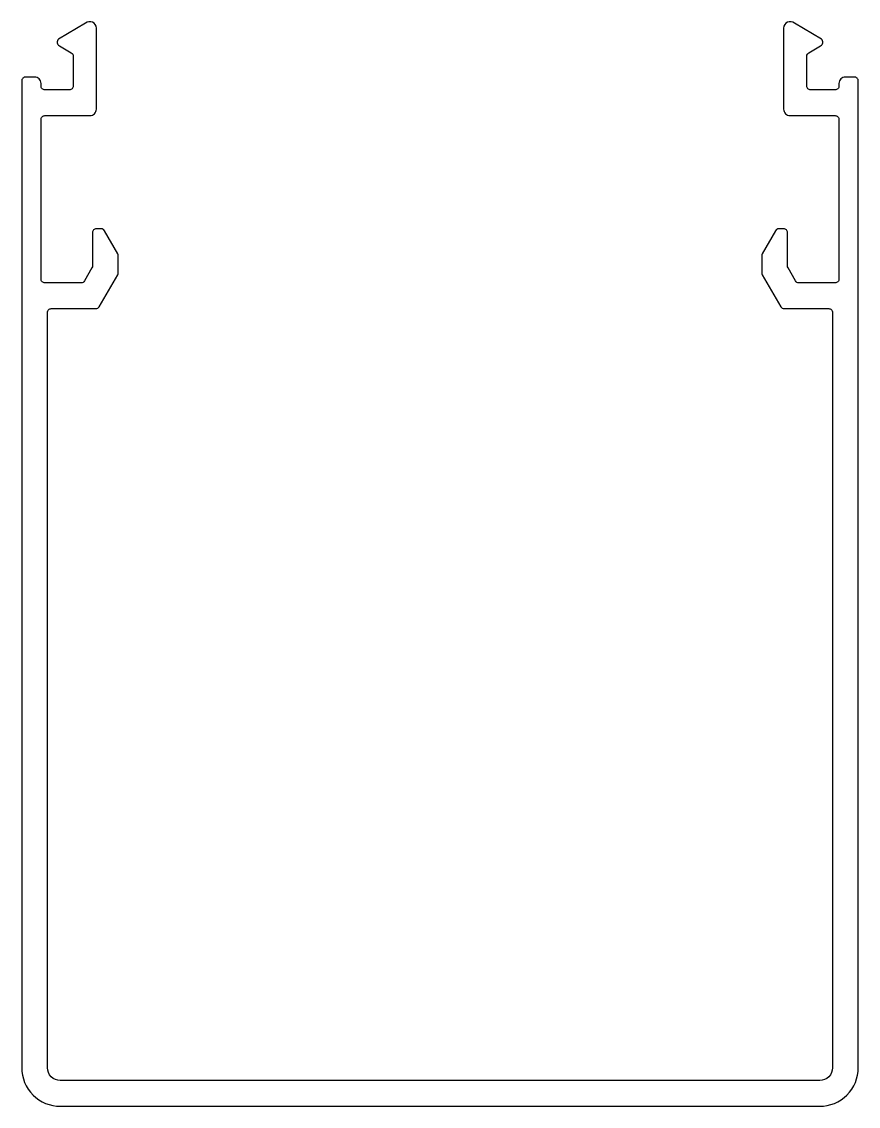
# Model space of a CAD drawing. Extents: x 573.1 to 638.1, y 727.8 to 812.1.
import ezdxf

# ---------------------------------------------------------------- set-up
doc = ezdxf.new("R2010")
doc.units = 0
doc.layers.get('0').update_dxf_attribs({"linetype": 'CONTINUOUS'})

msp = doc.modelspace()

# ---------------------------------------------------------------- linework, layer by layer
msp.add_lwpolyline([(605.604, 727.831), (635.104, 727.831, 0.414214), (638.104, 730.831), (638.104, 807.531, 0.414214), (637.804, 807.831), (637.104, 807.831, 0.414214), (636.604, 807.331), (636.604, 807.131, -0.414214), (636.304, 806.831), (634.404, 806.831, -0.414214), (634.104, 807.131), (634.104, 809.458, -0.267949), (634.254, 809.718), (635.175, 810.25, 0.481279), (635.255, 810.778), (633.135, 812.006, 0.646143), (632.304, 811.631), (632.304, 805.331, 0.414214), (632.804, 804.831), (636.304, 804.831, -0.414214), (636.604, 804.531), (636.604, 792.131, -0.414214), (636.304, 791.831), (633.49, 791.831, -0.267949), (633.231, 791.981), (632.644, 792.998, -0.131652), (632.604, 793.148), (632.604, 795.731, 0.414214), (632.304, 796.031), (631.932, 796.031, 0.267949), (631.672, 795.881), (630.644, 794.101, 0.131652), (630.604, 793.951), (630.604, 792.612, 0.131652), (630.644, 792.462), (632.076, 789.981, 0.267949), (632.336, 789.831), (635.804, 789.831, -0.414214), (636.104, 789.531), (636.104, 730.831, -0.414214), (635.104, 729.831), (605.604, 729.831), (576.104, 729.831, -0.414214), (575.104, 730.831), (575.104, 789.531, -0.414214), (575.404, 789.831), (578.872, 789.831, 0.267949), (579.131, 789.981), (580.564, 792.462, 0.131652), (580.604, 792.612), (580.604, 793.951, 0.131652), (580.564, 794.101), (579.536, 795.881, 0.267949), (579.276, 796.031), (578.904, 796.031, 0.414214), (578.604, 795.731), (578.604, 793.148, -0.131652), (578.564, 792.998), (577.977, 791.981, -0.267949), (577.717, 791.831), (574.904, 791.831, -0.414214), (574.604, 792.131), (574.604, 804.531, -0.414214), (574.904, 804.831), (578.404, 804.831, 0.414214), (578.904, 805.331), (578.904, 811.631, 0.646143), (578.073, 812.006), (575.953, 810.778, 0.481279), (576.033, 810.25), (576.954, 809.718, -0.267949), (577.104, 809.458), (577.104, 807.131, -0.414214), (576.804, 806.831), (574.904, 806.831, -0.414214), (574.604, 807.131), (574.604, 807.331, 0.414214), (574.104, 807.831), (573.404, 807.831, 0.414214), (573.104, 807.531), (573.104, 730.831, 0.414214), (576.104, 727.831)], format="xyb", close=True)

doc.saveas('drawing.dxf')
